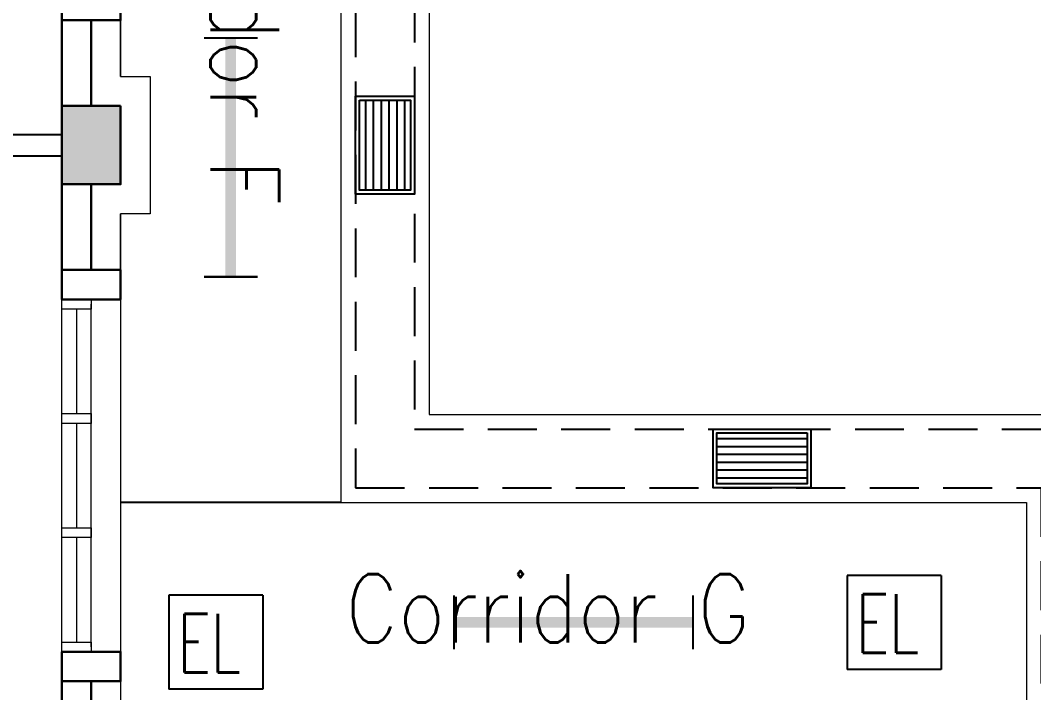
# Model space of a CAD drawing. Header units: inches. Extents: x -86493719 to 430035, y 21644 to 1519532.
# Drawn here: x 276133 to 281308, y 59762 to 63196 of the extents above; entities that cross this region are included whole.
import ezdxf

# ---------------------------------------------------------------- set-up
doc = ezdxf.new("R2010")
doc.units = ezdxf.units.IN
doc.header["$MEASUREMENT"] = 0
doc.linetypes.add('DASHED2', pattern=[0.375, 0.25, -0.125])
for name, color, linetype, lineweight in [('COLUMN', 8, 'Continuous', 30), ('LW', 8, 'Continuous', 20), ('wall', 8, 'Continuous', 30), ('WIN', 8, 'Continuous', 18)]:
    doc.layers.add(name, color=color, linetype=linetype, lineweight=lineweight)
for name, color, linetype in [('drain', 8, 'Continuous'), ('dxt_text', 4, 'Continuous'), ('ELECT', 6, 'Continuous'), ('FITTING', 40, 'Continuous'), ('MSGRATING', 8, 'Continuous'), ('partition', 8, 'Continuous')]:
    doc.layers.add(name, color=color, linetype=linetype)
doc.styles.add('LAILA', font='romans.shx', dxfattribs={"width": 0.85})
doc.styles.add('ROMANS', font='romans.shx', dxfattribs={"width": 0.5, "height": 400})

# ---------------------------------------------------------------- blocks, each defined once
blk = doc.blocks.new('1 X 8W EL')
at = {"layer": 'ELECT', "color": 6}
for p, q in [((-240, 240), (-240, -240)), ((240, 240), (-240, 240)), ((240, 240), (240, -240)), ((240, -240), (-240, -240))]:
    blk.add_line(p, q, dxfattribs=at)
at = {"layer": 'ELECT', "color": 6, "style": 'ROMANS', "width": 0.7}
blk.add_text('EL', height=300, dxfattribs=at).set_placement((-196.2, -155.6))
blk = doc.blocks.new('YBC 1X36')
at = {"layer": 'FITTING', "color": 3}
for points, const_width in [([(-610, 137.6), (-610, -137.6)], 10.9), ([(610, 137.6), (610, -137.6)], 10.9), ([(-610, 0), (610, 0)], 54.6)]:
    blk.add_lwpolyline(points, dxfattribs=dict(at, const_width=const_width))

msp = doc.modelspace()

# ---------------------------------------------------------------- linework, layer by layer
at = {"layer": 'COLUMN'}
msp.add_lwpolyline([(276645.3, 62758.6), (276345.3, 62758.6), (276345.3, 62358.6), (276645.3, 62358.6)], close=True, dxfattribs=at)
msp.add_solid([(276645.3, 62758.6), (276345.3, 62758.6), (276645.3, 62358.6), (276345.3, 62358.6)], dxfattribs=at)
at = {"layer": 'drain', "linetype": 'DASHED2', "ltscale": 1000}
for points in [[(265070.3, 82033.6), (276145.3, 82033.6), (276145.3, 79533.6), (280145.3, 79533.6), (280145.3, 64083.6), (278145.3, 64083.6), (278145.3, 61108.6), (281645.3, 61108.6), (281645.3, 52583.6), (280145.3, 52583.6), (280145.3, 45583.6), (255195.3, 45583.6), (255195.3, 56033.6)], [(265070.3, 81733.6), (275845.3, 81733.6), (275845.3, 79233.6), (279845.3, 79233.6), (279845.3, 64383.6), (277845.3, 64383.6), (277845.3, 60808.6), (281345.3, 60808.6), (281345.3, 52883.6), (279845.3, 52883.6), (279845.3, 45883.6), (255495.3, 45883.6), (255495.3, 55733.6)]]:
    msp.add_lwpolyline(points, dxfattribs=at)
at = {"layer": 'dxt_text'}
msp.add_line((277770.3, 60733.6), (276645.3, 60733.6), dxfattribs=at)
at = {"layer": 'LW'}
for p, q in [((277770.3, 64458.6), (277770.3, 60733.6)), ((278220.3, 64008.6), (278220.3, 61183.6)), ((276645.3, 62908.6), (276645.3, 63196.1)), ((276645.3, 61921.1), (276645.3, 62208.6)), ((276645.3, 61771.1), (276645.3, 59971.1)), ((278220.3, 61183.6), (281720.3, 61183.6)), ((277770.3, 60733.6), (281270.3, 60733.6)), ((281270.3, 60733.6), (281270.3, 52958.6)), ((276645.3, 59821.1), (276645.3, 59508.6))]:
    msp.add_line(p, q, dxfattribs=at)
for points in [[(276645.3, 63196.1), (276645.3, 62908.6), (276795.3, 62908.6), (276795.3, 62208.6), (276645.3, 62208.6), (276645.3, 61921.1)], [(276570.3, 62758.6), (276645.3, 62758.6), (276645.3, 62358.6), (276570.3, 62358.6)]]:
    msp.add_lwpolyline(points, dxfattribs=at)
at = {"layer": 'MSGRATING'}
for p, q in [((277895.3, 62788.6), (277895.3, 62328.6)), ((277935.3, 62788.6), (277935.3, 62328.6)), ((277975.3, 62788.6), (277975.3, 62328.6)), ((278015.3, 62788.6), (278015.3, 62328.6)), ((278055.3, 62788.6), (278055.3, 62328.6)), ((278095.3, 62788.6), (278095.3, 62328.6)), ((280150.3, 61058.6), (279690.3, 61058.6)), ((280150.3, 61018.6), (279690.3, 61018.6)), ((280150.3, 60978.6), (279690.3, 60978.6)), ((280150.3, 60938.6), (279690.3, 60938.6)), ((280150.3, 60898.6), (279690.3, 60898.6)), ((280150.3, 60858.6), (279690.3, 60858.6))]:
    msp.add_line(p, q, dxfattribs=at)
for points in [[(277845.3, 62808.6), (278145.3, 62808.6), (278145.3, 62308.6), (277845.3, 62308.6)], [(277865.3, 62788.6), (278125.3, 62788.6), (278125.3, 62328.6), (277865.3, 62328.6)], [(280170.3, 61108.6), (280170.3, 60808.6), (279670.3, 60808.6), (279670.3, 61108.6)], [(280150.3, 61088.6), (280150.3, 60828.6), (279690.3, 60828.6), (279690.3, 61088.6)]]:
    msp.add_lwpolyline(points, close=True, dxfattribs=at)
at = {"layer": 'partition'}
for p, q in [((272365.3, 62613.6), (276345.3, 62613.6)), ((272365.3, 62503.6), (276345.3, 62503.6))]:
    msp.add_line(p, q, dxfattribs=at)
at = {"layer": 'wall'}
for p, q in [((276345.3, 63196.1), (276345.3, 62758.6)), ((276495.3, 63196.1), (276495.3, 62758.6)), ((276345.3, 61771.1), (276345.3, 62358.6)), ((276495.3, 61921.1), (276495.3, 62358.6)), ((276345.3, 59971.1), (276345.3, 59383.6)), ((276495.3, 59821.1), (276495.3, 59383.6))]:
    msp.add_line(p, q, dxfattribs=at)
for points in [[(276345.3, 63196.1), (276345.3, 63346.1), (276645.3, 63346.1), (276645.3, 63196.1)], [(276345.3, 61921.1), (276345.3, 61771.1), (276645.3, 61771.1), (276645.3, 61921.1)], [(276345.3, 59971.1), (276345.3, 59821.1), (276645.3, 59821.1), (276645.3, 59971.1)]]:
    msp.add_lwpolyline(points, close=True, dxfattribs=at)
at = {"layer": 'WIN'}
for p, q in [((276345.3, 59971.1), (276345.3, 61771.1)), ((276495.3, 59996.1), (276495.3, 61746.1)), ((276420.3, 61721.1), (276420.3, 61187.7)), ((276420.3, 61137.7), (276420.3, 60604.4)), ((276420.3, 60554.4), (276420.3, 60021.1))]:
    msp.add_line(p, q, dxfattribs=at)
for points in [[(276495.3, 61771.1), (276495.3, 61721.1), (276345.3, 61721.1), (276345.3, 61771.1)], [(276495.3, 61187.7), (276495.3, 61137.7), (276345.3, 61137.7), (276345.3, 61187.7)], [(276495.3, 60604.4), (276495.3, 60554.4), (276345.3, 60554.4), (276345.3, 60604.4)], [(276495.3, 60021.1), (276495.3, 59971.1), (276345.3, 59971.1), (276345.3, 60021.1)]]:
    msp.add_lwpolyline(points, close=True, dxfattribs=at)

# ---------------------------------------------------------------- block references
at = {"layer": 'dxt_text', "rotation": 270}
msp.add_blockref('YBC 1X36', (277207.8, 62496.1), dxfattribs=at)
at = {"layer": 'dxt_text'}
for name, p in [('1 X 8W EL', (280595.3, 60121.1)), ('1 X 8W EL', (277131.5, 60021.1)), ('YBC 1X36', (278957.8, 60121.1))]:
    msp.add_blockref(name, p, dxfattribs=at)

# ---------------------------------------------------------------- texts
at = {"layer": 'LW', "insert": (277454, 64282.6), "char_height": 350, "attachment_point": 1, "rotation": 270, "style": 'LAILA'}
msp.add_mtext_dynamic_manual_height_columns('Corridor F', width=3371.89, gutter_width=1750, heights=[0], dxfattribs=at)
at = {"layer": 'LW', "insert": (277793.9, 60367.8), "char_height": 350, "attachment_point": 1, "style": 'LAILA'}
msp.add_mtext_dynamic_manual_height_columns('Corridor G', width=3116.43, gutter_width=1750, heights=[0], dxfattribs=at)

doc.saveas('drawing.dxf')
